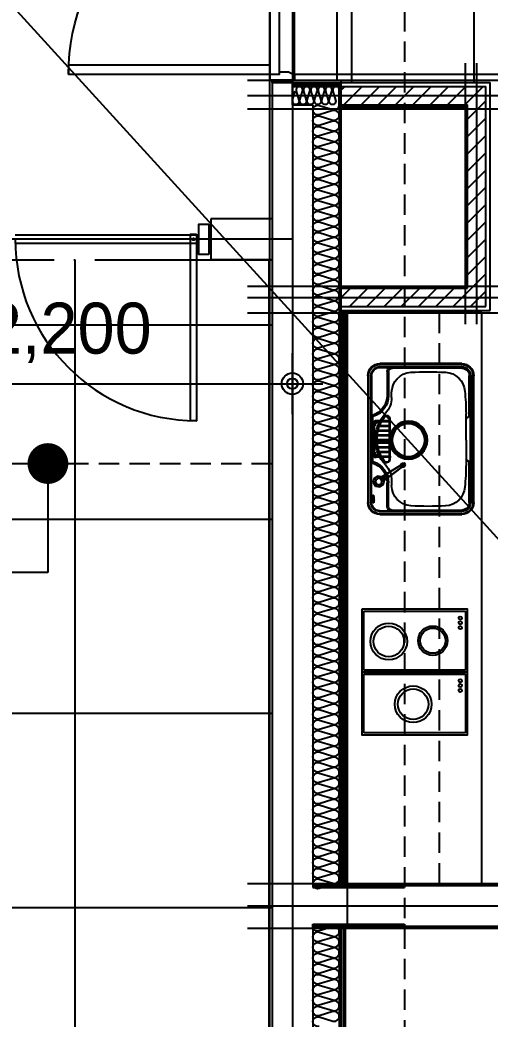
# Model space of a CAD drawing. Header units: millimetres. Extents: x 0 to 1390178, y 0 to 110113.
# Drawn here: x 721995 to 724302, y 27076 to 31977 of the extents above; entities that cross this region are included whole.
import ezdxf
from ezdxf.xclip import XClip

# ---------------------------------------------------------------- set-up
doc = ezdxf.new("R2010")
doc.units = ezdxf.units.MM
doc.header["$LTSCALE"] = 100
doc.header["$XCLIPFRAME"] = 0
for name, pattern in [('X - 단위세대 확장형$0$CEN', [62, 60, -1, 0, -1]), ('X - 단위세대 확장형$0$HID', [1.5, 1, -0.5]), ('X - 단위세대 확장형$0$X-84$0$HID', [2.3, 1.5, -0.8]), ('X - 평면도$0$CEN', [62, 60, -1, 0, -1]), ('X - 평면도$0$HID', [1.5, 1, -0.5])]:
    doc.linetypes.add(name, pattern=pattern)
doc.layers.get('DEFPOINTS').update_dxf_attribs({"color": 145})
for name, color, linetype in [('DIM', 7, 'Continuous'), ('SYM', 7, 'Continuous'), ('X - 단위세대 확장형$0$A-CEN', 1, 'X - 단위세대 확장형$0$CEN'), ('X - 단위세대 확장형$0$A-CON', 2, 'Continuous'), ('X - 단위세대 확장형$0$A-FIN', 8, 'Continuous'), ('X - 단위세대 확장형$0$A-GIP', 6, 'Continuous'), ('X - 단위세대 확장형$0$A-INS', 9, 'Continuous'), ('X - 단위세대 확장형$0$A-TILE', 253, 'Continuous'), ('X - 단위세대 확장형$0$A-WALB', 3, 'Continuous'), ('X - 단위세대 확장형$0$AA-WAXM-CONC', 2, 'Continuous'), ('X - 단위세대 확장형$0$AA-XXXX-CNTL', 1, 'X - 단위세대 확장형$0$CEN'), ('X - 단위세대 확장형$0$AA-XXXX-PATT', 8, 'Continuous'), ('X - 단위세대 확장형$0$F-KIT', 6, 'Continuous'), ('X - 단위세대 확장형$0$X-25$0$AA-XXXX-FINL', 6, 'Continuous'), ('X - 단위세대 확장형$0$X-84$0$02_F-KIT', 6, 'Continuous'), ('X - 단위세대 확장형$0$X-84$0$AA-FFXM-KICH', 4, 'Continuous'), ('X - 단위세대 확장형$0$X-84$0$AA-XXXX-FINL', 6, 'Continuous'), ('X - 단위세대 확장형$0$결로방지단열재', 7, 'X - 단위세대 확장형$0$HID'), ('X - 평면도$0$A-HAT', 253, 'Continuous'), ('X - 평면도$0$AA-WAXM-CONC', 2, 'Continuous'), ('X - 평면도$0$AA-XXXX-CNTL', 1, 'X - 평면도$0$CEN'), ('X - 평면도$0$H7', 7, 'X - 평면도$0$HID'), ('X - 평면도$0$신축줄눈', 252, 'Continuous')]:
    doc.layers.add(name, color=color, linetype=linetype)
doc.layers.add('X - 단위세대 확장형$0$A-door', color=4, linetype='Continuous', lineweight=25)
doc.layers.add('X - 평면도$0$A-door', color=4, linetype='Continuous', lineweight=25)
doc.layers.add('X - 단위세대 확장형$0$A-MC', color=171, linetype='Continuous', plot=False)
doc.styles.add('HAUD01', font='Dotum.ttf')
doc.dimstyles.new('HAUD-80', dxfattribs={"dimscale": 100, "dimtxt": 2.5, "dimasz": 0.5, "dimexe": 0, "dimexo": 1.5, "dimgap": 1, "dimtad": 1, "dimdec": 0, "dimdsep": 46, "dimlunit": 6, "dimtxsty": 'HAUD01', "dimblk": 'Z_DOT', "dimcen": 2.5, "dimdle": 1.5, "dimclrd": 7, "dimclre": 7, "dimclrt": 4, "dimadec": 0, "dimazin": 0, "dimtfac": 1, "dimtdec": 0, "dimtix": 1, "dimtmove": 2, "dimatfit": 3, "dimfxl": 1, "dimtvp": 1, "dimtolj": 1, "dimtzin": 0, "dimarcsym": 0})

# ---------------------------------------------------------------- blocks, each defined once
blk = doc.blocks.new('X - 단위세대 확장형$0$D2-1050')
at = {"layer": 'DEFPOINTS'}
for p, q in [((-150, 109), (-150, 209)), ((1140, 109), (1140, 209)), ((-40, 109), (-150, 109)), ((-40, 9), (-40, 109)), ((-40, 109), (-30, 109)), ((1030, 109), (1020, 109)), ((1030, 9), (1030, 109)), ((1030, 109), (1140, 109)), ((-40, 9), (-30, 9)), ((1030, 9), (1020, 9))]:
    blk.add_line(p, q, dxfattribs=at)
at = {"layer": 'X - 단위세대 확장형$0$A-door', "color": 8}
for p, q in [((-3, 120), (993, 120)), ((0, 0), (990, 0)), ((12, 45), (978, 45))]:
    blk.add_line(p, q, dxfattribs=at)
at = {"layer": 'X - 단위세대 확장형$0$A-door'}
for points in [[(-30, 0), (0, 0), (0, 45), (12, 45), (12, 90), (-3, 120), (-30, 120)], [(1020, 0), (990, 0), (990, 45), (978, 45), (978, 90), (993, 120), (1020, 120)], [(45, 0), (45, -990), (0, -990), (0, 0)]]:
    blk.add_lwpolyline(points, close=True, dxfattribs=at)
at = {"layer": 'X - 단위세대 확장형$0$A-door', "color": 1}
blk.add_arc((0, 0), 990, 270, 0, dxfattribs=at)
blk = doc.blocks.new('X - 단위세대 확장형$0$insul1')
blk.add_lwpolyline([(0, 0.25, 1.344031), (0.35, 0.25), (0.2, 0.75, -1.344031), (0.55, 0.75), (0.4, 0.25)], format="xyb")
blk = doc.blocks.new('X - 단위세대 확장형$0$X-84$0$C5B5B6358')
at = {"layer": 'X - 단위세대 확장형$0$X-84$0$AA-FFXM-KICH', "color": 8}
for p, q in [((59.2, 520), (680.8, 520)), ((59.2, 516), (680.8, 516)), ((59.2, 505), (680.8, 505)), ((59.2, 501.3), (251.7, 501.3)), ((264.1, 497.3), (475.9, 497.3)), ((475.9, 497.3), (264.1, 497.3)), ((291, 470), (291, 498)), ((291, 493.5), (449, 493.5)), ((449, 470), (449, 498)), ((680.8, 501.3), (488.3, 501.3)), ((652, 494.8), (653, 494.8)), ((652, 493), (653, 493)), ((653, 497.1), (653, 494.8)), ((653, 497.1), (654.9, 497.1)), ((653, 493), (653, 490)), ((654.9, 497.1), (654.9, 490)), ((655.9, 497.1), (655.9, 490)), ((655.9, 497.1), (657.8, 497.1)), ((657.8, 497.1), (657.8, 490)), ((659.4, 497.1), (659.4, 495)), ((659.4, 497.1), (661.3, 497.1)), ((659.9, 492.2), (669, 492.2)), ((659.9, 492.2), (659.9, 490.6)), ((659.9, 490.6), (668.4, 490.6)), ((661.3, 497.1), (661.3, 495.2)), ((661.5, 492.9), (663.9, 492.9)), ((661.9, 494.6), (665.6, 494.6)), ((663.9, 496.2), (663.9, 492.9)), ((663.9, 496.2), (665.6, 496.2)), ((665.6, 497.1), (665.6, 496.2)), ((665.6, 497.1), (667.4, 497.1)), ((665.6, 494.6), (665.6, 492.9)), ((665.6, 492.9), (667.4, 492.9)), ((667.4, 497.1), (667.4, 492.9)), ((668.4, 497.1), (668.4, 492.9)), ((668.4, 497.1), (670.2, 497.1)), ((668.4, 492.9), (670.2, 492.9)), ((668.4, 490.6), (668.4, 489.2)), ((670.2, 497.1), (670.2, 492.9)), ((670.2, 491), (670.2, 489.2)), ((671.6, 492.9), (674.7, 496.3)), ((671.6, 492.9), (674, 492.9)), ((671.6, 491.9), (682.9, 491.9)), ((671.6, 491.9), (671.6, 490.3)), ((671.6, 490.3), (682.9, 490.3)), ((674, 492.9), (676.2, 495.2)), ((676.5, 497.1), (678, 497.1)), ((676.6, 495.4), (677.9, 495.4)), ((678.3, 495.2), (680.4, 492.9)), ((682.8, 492.9), (679.8, 496.3)), ((680.4, 492.9), (682.8, 492.9)), ((682.9, 491.9), (682.9, 490.3)), ((0, 59.2), (0, 460.8)), ((4, 59.2), (4, 460.8)), ((15, 59.2), (15, 460.8)), ((18.7, 460.8), (18.7, 405.6)), ((277, 484), (305, 484)), ((281, 456.5), (281, 483.5)), ((281, 415.5), (281, 449.7)), ((285, 456.5), (285, 483.5)), ((285, 415.5), (285, 451.9)), ((291, 489.5), (449, 489.5)), ((304.5, 415.5), (304.5, 461)), ((307.5, 415.5), (307.5, 462.2)), ((327.5, 471.6), (327.5, 473.6)), ((327.5, 415.5), (327.5, 468.5)), ((330.5, 472.3), (330.5, 473.6)), ((330.5, 415.5), (330.5, 469.3)), ((350.5, 415.5), (350.5, 472.9)), ((353.5, 415.5), (353.5, 473.3)), ((373.5, 477.5), (373.5, 479.1)), ((373.5, 415.5), (373.5, 474.5)), ((376.5, 477.5), (376.5, 479.1)), ((376.5, 415.5), (376.5, 474.5)), ((386.5, 415.5), (386.5, 473.3)), ((389.5, 415.5), (389.5, 472.9)), ((409.5, 472.3), (409.5, 473.5)), ((409.5, 415.5), (409.5, 469.3)), ((412.5, 471.6), (412.5, 473.5)), ((412.5, 415.5), (412.5, 468.5)), ((432.5, 415.5), (432.5, 462.2)), ((435, 484), (463, 484)), ((435.5, 415.5), (435.5, 461)), ((455, 456.5), (455, 483.5)), ((455, 415.5), (455, 451.9)), ((459, 456.5), (459, 483.5)), ((459, 415.5), (459, 449.7)), ((653, 490), (654.9, 490)), ((655.9, 490), (657.8, 490)), ((668.4, 489.2), (670.2, 489.2)), ((721.3, 460.7), (721.3, 405.6)), ((725, 460.8), (725, 59.2)), ((736, 460.8), (736, 59.2)), ((740, 460.8), (740, 59.2)), ((21.7, 59.2), (21.7, 398.7)), ((38.5, 425.3), (156, 425.3)), ((41.4, 418.4), (156, 418.4)), ((166, 402.9), (142.3, 402.9)), ((268.9, 415.5), (471.1, 415.5)), ((268.9, 412.5), (471.1, 412.5)), ((281, 410.5), (281, 412.5)), ((285, 410.5), (285, 412.5)), ((327.5, 411), (327.5, 412.5)), ((330.5, 411), (330.5, 412.5)), ((373.5, 411), (373.5, 412.5)), ((376.5, 411), (376.5, 412.5)), ((409.5, 411), (409.5, 412.5)), ((412.5, 411), (412.5, 412.5)), ((455, 410.5), (455, 412.5)), ((459, 410.5), (459, 412.5)), ((574, 402.9), (597.7, 402.9)), ((701.5, 425.3), (584, 425.3)), ((700.3, 418.4), (584, 418.4)), ((718.3, 400.4), (718.3, 59.2)), ((256.4, 21.7), (59.2, 21.7)), ((248, 21.7), (59.2, 21.7)), ((680.8, 15), (59.2, 15)), ((680.8, 4), (59.2, 4)), ((375, 37.9), (246.8, 37.9)), ((255, 18.3), (255, 18.2)), ((255, 18.2), (485, 18.2)), ((266.6, 33.5), (258.4, 20.6)), ((266.1, 34.8), (258.7, 23.3)), ((375, 37.9), (493.2, 37.9)), ((473.2, 33.5), (481.5, 20.6)), ((473.7, 34.8), (481.1, 23.3)), ((680.8, 21.7), (483.5, 21.7)), ((485, 18.3), (485, 18.2)), ((680.8, 0), (59.2, 0))]:
    blk.add_line(p, q, dxfattribs=at)
at = {"layer": 'X - 단위세대 확장형$0$X-84$0$AA-FFXM-KICH', "color": 8, "linetype": 'X - 단위세대 확장형$0$X-84$0$HID'}
blk.add_line((575, 450.6), (552.6, 417.4), dxfattribs=at)
for points in [[(600.9, 481.4), (604.8, 461), (593.2, 443.9), (572.9, 440), (555.7, 451.6), (551.8, 471.9), (563.4, 489.1), (583.8, 493)], [(591.9, 475.4), (594.2, 463.2), (587.2, 452.9), (575, 450.6), (564.8, 457.5), (562.4, 469.7), (569.4, 480), (581.6, 482.4)], [(591.9, 475.4), (594.2, 463.2), (587.2, 452.9), (575, 450.6), (564.8, 457.5), (562.4, 469.7), (569.4, 480), (581.6, 482.4)]]:
    blk.add_lwpolyline(points, close=True, dxfattribs=at)
at = {"layer": 'X - 단위세대 확장형$0$X-84$0$AA-FFXM-KICH', "color": 8}
for centre, radius in [((648.8, 493.9), 1.5), ((291, 484), 4), ((291, 484), 3), ((329, 473.6), 1.5), ((375, 479.1), 1.5), ((411, 473.5), 1.5), ((449, 484), 4), ((449, 484), 3), ((283, 410.5), 2), ((375, 320.5), 93.1), ((375, 320.5), 91), ((375, 320.5), 84), ((375, 320.5), 81), ((375, 320.5), 80), ((329, 411), 1.5), ((375, 411), 1.5), ((411, 411), 1.5), ((457, 410.5), 2)]:
    blk.add_circle(centre, radius, dxfattribs=at)
for centre, radius, start, end in [((59.2, 460.8), 59.2, 90, 180), ((59.2, 460.8), 55.2, 90, 180), ((59.2, 460.8), 44.2, 90, 180), ((59.2, 460.8), 40.4, 90, 180), ((156, 526.9), 101.6, 270, 343.8845), ((156, 526.9), 108.5, 270, 342.2811), ((251.7, 499.3), 2, 343.8845, 90), ((264.1, 492.4), 4.93, 90, 162.2811), ((291, 483.5), 10, 90, 180), ((449, 483.5), 10, 0, 90), ((475.9, 492.4), 4.93, 17.7189, 90), ((584, 526.9), 108.5, 197.7189, 270), ((488.3, 499.3), 2, 90, 196.1155), ((584, 526.9), 101.6, 196.1155, 270), ((648.8, 493.9), 3.34, 15.2575, 344.7425), ((661.5, 495), 2.09, 180, 270), ((661.9, 495.2), 0.64, 180, 270), ((669, 491), 1.15, 0, 90), ((676.5, 494.7), 2.4, 90, 138.3261), ((676.6, 494.9), 0.56, 90, 137.6368), ((677.9, 494.9), 0.56, 42.3632, 90), ((678, 494.7), 2.4, 41.6739, 90), ((680.8, 460.8), 59.2, 0, 90), ((680.8, 460.8), 55.2, 0, 90), ((680.8, 460.8), 44.2, 0, 90), ((680.8, 460.8), 40.4, 0, 90), ((375, 285.9), 197, 90, 131.8916), ((370, 299.1), 178.5, 51.9417, 128.0583), ((370, 299.1), 175.5, 51.9164, 128.0836), ((283, 456.5), 2, 180, 0), ((291, 483.5), 6, 90, 180), ((374.7, 310.2), 172.7, 45.1082, 89.8859), ((449, 483.5), 6, 0, 90), ((457, 456.5), 2, 180, 0), ((38.5, 405.6), 19.7, 90, 180), ((41.4, 398.7), 19.7, 90, 180), ((142.3, 302.9), 100, 90, 176.585), ((166, 518.9), 116, 270, 311.8916), ((268.9, 427.5), 15, 126.5158, 270), ((268.9, 427.5), 12, 126.5158, 270), ((471.1, 427.5), 15, 270, 53.4842), ((471.1, 427.5), 12, 270, 53.4842), ((574, 518.9), 116, 228.1084, 270), ((597.7, 302.9), 100, 3.415, 90), ((700.3, 400.4), 18, 0, 90), ((701.5, 405.6), 19.7, 0, 90), ((1619.4, 220.3), 1579.4, 176.7849, 182.9828), ((-879.4, 220.3), 1579.4, 357.0172, 3.2151), ((142, 143.6), 100, 183.1682, 265.7722), ((598, 143.6), 100, 274.2278, 356.8318), ((59.2, 59.2), 59.2, 180, 270), ((59.2, 59.2), 55.2, 180, 270), ((59.2, 59.2), 44.2, 180, 270), ((59.2, 59.2), 37.5, 180, 270), ((680.8, 59.2), 55.2, 270, 0), ((680.8, 59.2), 59.2, 270, 0), ((680.8, 59.2), 37.5, 270, 0), ((680.8, 59.2), 44.2, 270, 0), ((246.8, 1092.5), 1054.6, 263.8921, 269.9989), ((254.2, 23.2), 4.93, 279.1983, 327.9946), ((255.8, 25.1), 3.45, 279.1983, 327.9946), ((270.3, 32.2), 4.93, 104.4419, 147.9946), ((273.3, 29.3), 7.89, 90, 147.9946), ((271.8, 26.6), 10.7, 98.5227, 104.4419), ((466.5, 29.3), 7.89, 32.0054, 90), ((469.5, 32.2), 4.93, 32.0054, 75.5581), ((484, 25.1), 3.45, 212.0054, 260.8017), ((485.6, 23.2), 4.93, 212.0054, 262.4714), ((493.2, 1092.5), 1054.6, 270.0011, 276.1079)]:
    blk.add_arc(centre, radius, start, end, dxfattribs=at)
at = {"layer": 'X - 단위세대 확장형$0$X-84$0$AA-FFXM-KICH', "color": 8, "linetype": 'X - 단위세대 확장형$0$X-84$0$HID'}
for points in [[(563.4, 489.1), (569.4, 480), (581.6, 482.4), (583.8, 493)], [(591.9, 475.4), (581.6, 482.4), (583.8, 493), (600.9, 481.4)], [(506.9, 351.8), (498.3, 357.6), (550.1, 443.3), (567.3, 431.7)], [(550.1, 443.3), (550.1, 443.3), (498.3, 357.6)], [(506.9, 351.8), (567.3, 431.7), (550.1, 443.3), (498.3, 357.6)], [(542.3, 424.4), (552.6, 417.4), (575, 450.6), (564.8, 457.5)], [(575, 450.6), (564.8, 457.5), (542.3, 424.4), (552.6, 417.4)], [(542.3, 424.4), (564.8, 457.5), (564.8, 457.5), (542.3, 424.4)], [(564.8, 457.5), (550.1, 443.3), (550.1, 443.3), (555.7, 451.6)], [(567.3, 431.7), (575, 450.6), (564.8, 457.5), (550.1, 443.3)], [(572.9, 440), (567.3, 431.7), (550.1, 443.3), (555.7, 451.6)], [(551.8, 471.9), (562.4, 469.7), (569.4, 480), (563.4, 489.1)], [(564.8, 457.5), (562.4, 469.7), (551.8, 471.9), (555.7, 451.6)], [(575, 450.6), (575, 450.6), (552.6, 417.4), (575, 450.6)], [(555.7, 451.6), (564.8, 457.5), (575, 450.6), (572.9, 440)], [(567.3, 431.7), (575, 450.6), (572.9, 440), (567.3, 431.7)], [(587.2, 452.9), (575, 450.6), (572.9, 440), (593.2, 443.9)], [(604.8, 461), (594.2, 463.2), (587.2, 452.9), (593.2, 443.9)], [(600.9, 481.4), (591.9, 475.4), (594.2, 463.2), (604.8, 461)], [(567.3, 431.7), (567.3, 431.7), (506.9, 351.8)], [(486.7, 341.4), (490.8, 343.4), (491.3, 350.3), (487.5, 352.8)], [(490.8, 343.4), (496.5, 339.5), (496.2, 335), (486.7, 341.4)], [(503.2, 349.4), (506.9, 351.8), (498.3, 357.6), (497.5, 353.3)], [(506.9, 351.8), (507.3, 351.4), (497.8, 357.9), (498.3, 357.6)], [(496.2, 335), (496.5, 339.5), (502.7, 342.6), (506.5, 340)]]:
    blk.add_3dface(points, dxfattribs=at)
for points, invisible_edges in [([(564.8, 457.5), (562.4, 469.7), (569.4, 480), (581.6, 482.4)], 8), ([(575, 450.6), (564.8, 457.5), (581.6, 482.4), (591.9, 475.4)], 10), ([(591.9, 475.4), (594.2, 463.2), (587.2, 452.9), (575, 450.6)], 8), ([(498.3, 357.6), (497.8, 357.9), (487.5, 352.8), (491.3, 350.3)], 8), ([(502.7, 342.6), (496.5, 339.5), (490.8, 343.4), (491.3, 350.3)], 8), ([(491.3, 350.3), (497.5, 353.3), (498.3, 357.6)], 8), ([(491.3, 350.3), (497.5, 353.3), (503.2, 349.4), (502.7, 342.6)], 8), ([(507.3, 351.4), (506.5, 340), (502.7, 342.6), (503.2, 349.4)], 8), ([(503.2, 349.4), (506.9, 351.8), (506.9, 351.8), (507.3, 351.4)], 8)]:
    blk.add_3dface(points, dxfattribs=dict(at, invisible_edges=invisible_edges))
blk = doc.blocks.new('X - 단위세대 확장형$0$X-84$0$C4E620756')
at = {"layer": 'X - 단위세대 확장형$0$X-84$0$AA-XXXX-FINL', "color": 8}
for p, q in [((10, 10), (10, 510)), ((10, 10), (10, 510)), ((10, 510), (298, 510)), ((298, 510), (298, 10)), ((298, 510), (298, 10)), ((298, 10), (10, 10))]:
    blk.add_line(p, q, dxfattribs=at)
blk.add_lwpolyline([(308, 520), (0, 520), (0, 0), (308, 0)], close=True, dxfattribs=at)
blk.add_lwpolyline([(308, 520), (0, 520), (0, 0), (308, 0)], close=True, dxfattribs=at)
for centre, radius in [((150.2, 387.2), 89.9), ((150.2, 387.2), 89.9), ((150.2, 387.2), 74.9), ((150.2, 387.2), 74.9), ((154, 170.8), 72), ((154, 170.8), 62), ((217.8, 36.2), 8.02), ((241.9, 36.2), 8.02), ((265.2, 36.2), 8.02)]:
    blk.add_circle(centre, radius, dxfattribs=at)
blk = doc.blocks.new('X - 단위세대 확장형$0$X-84$0$C4E620756_1')
at = {"layer": 'X - 단위세대 확장형$0$X-84$0$AA-XXXX-FINL', "color": 8}
for p, q in [((10, 10), (10, 510)), ((10, 10), (10, 510)), ((10, 510), (298, 510)), ((298, 510), (298, 10)), ((298, 510), (298, 10)), ((298, 10), (10, 10))]:
    blk.add_line(p, q, dxfattribs=at)
blk.add_lwpolyline([(308, 520), (0, 520), (0, 0), (308, 0)], close=True, dxfattribs=at)
blk.add_lwpolyline([(308, 520), (0, 520), (0, 0), (308, 0)], close=True, dxfattribs=at)
for centre, radius in [((150.2, 267.2), 89.9), ((150.2, 267.2), 89.9), ((150.2, 267.2), 74.9), ((150.2, 267.2), 74.9), ((217.8, 36.2), 8.02), ((241.9, 36.2), 8.02), ((265.2, 36.2), 8.02)]:
    blk.add_circle(centre, radius, dxfattribs=at)
blk = doc.blocks.new('X - 단위세대 확장형$0$A$Cbc2b9392')
at = {"layer": 'X - 단위세대 확장형$0$AA-XXXX-PATT'}
h = blk.add_hatch(dxfattribs=at)
h.set_pattern_fill('_USER', color=256, scale=60, angle=45, style=0, pattern_type=0)
h.set_pattern_definition([(45, (-1086821.98, -50563.11), (-42.426407, 42.426407), [])])
h.paths.add_polyline_path([(-7010, -1320), (-7010, -1740), (-6920, -1740), (-6920, -100), (-7010, -100), (-7010, -1230), (-8050, -1230), (-8050, -1320)])
h.paths.add_polyline_path([(-4650, -100), (-4740, -100), (-4740, -1740), (-4650, -1740)])
h.paths.add_polyline_path([(-7380, -4010), (-8010, -4010), (-8010, -4100), (-7290, -4100), (-7290, -3020), (-8010, -3020), (-8010, -3110), (-7380, -3110)])
at = {"layer": 'X - 단위세대 확장형$0$X-25$0$AA-XXXX-FINL'}
h = blk.add_hatch(dxfattribs=at)
h.set_pattern_fill('ANSI31', color=5, scale=50, angle=810)
h.set_pattern_definition([(135, (-4375580.9846, -1368438.323), (-4.419417382, -4.419417382), [])])
h.paths.add_polyline_path([(-8000, -4130), (-8000, -6940), (-7980, -6940), (-7980, -4130)])
at = {"layer": 'X - 단위세대 확장형$0$A-CEN'}
for p, q in [((-7335, -4186.5), (-7335, -2905.4)), ((-8459.9, -3065), (-5036.8, -3065)), ((-8459.9, -4055), (-5036.8, -4055))]:
    blk.add_line(p, q, dxfattribs=at)
at = {"layer": 'X - 단위세대 확장형$0$A-FIN'}
for p, q in [((-8010, -3020), (-8010, -3000)), ((-8010, -3000), (-7270, -3000)), ((-7270, -4120), (-7270, -3000)), ((-8010, -4120), (-7270, -4120))]:
    blk.add_line(p, q, dxfattribs=at)
at = {"layer": 'X - 단위세대 확장형$0$A-GIP'}
for p, q in [((-8240, -3000), (-8010, -3000)), ((-8240, -3010), (-8010, -3010)), ((-8000, -7140), (-8000, -9370)), ((-7990, -7140), (-7990, -9360))]:
    blk.add_line(p, q, dxfattribs=at)
at = {"layer": 'X - 단위세대 확장형$0$A-INS'}
for p, q in [((-8240, -3020), (-8010, -3020)), ((-8010, -3020), (-8010, -6940)), ((-8010, -7140), (-8010, -9380))]:
    blk.add_line(p, q, dxfattribs=at)
for points in [[(-8018.1, -6940, 0.258487), (-8040.9, -6934.9), (-8109.1, -6955.1, -1.337394), (-8109.1, -6908.9), (-8040.9, -6929.1, 1.337394), (-8040.9, -6882.9), (-8109.1, -6903.1, -1.337394), (-8109.1, -6856.9), (-8040.9, -6877.1, 1.337394), (-8040.9, -6830.9), (-8109.1, -6851.1, -1.337394), (-8109.1, -6804.9), (-8040.9, -6825.1, 1.337394), (-8040.9, -6778.9), (-8109.1, -6799.1, -1.337394), (-8109.1, -6752.9), (-8040.9, -6773.1, 1.337394), (-8040.9, -6726.9), (-8109.1, -6747.1, -1.337394), (-8109.1, -6700.9), (-8040.9, -6721.1, 1.337394), (-8040.9, -6674.9), (-8109.1, -6695.1, -1.337394), (-8109.1, -6648.9), (-8040.9, -6669.1, 1.337394), (-8040.9, -6622.9), (-8109.1, -6643.1, -1.337394), (-8109.1, -6596.9), (-8040.9, -6617.1, 1.337394), (-8040.9, -6570.9), (-8109.1, -6591.1, -1.337394), (-8109.1, -6544.9), (-8040.9, -6565.1, 1.337394), (-8040.9, -6518.9), (-8109.1, -6539.1, -1.337394), (-8109.1, -6492.9), (-8040.9, -6513.1, 1.337394), (-8040.9, -6466.9), (-8109.1, -6487.1, -1.337394), (-8109.1, -6440.9), (-8040.9, -6461.1, 1.337394), (-8040.9, -6414.9), (-8109.1, -6435.1, -1.337394), (-8109.1, -6388.9), (-8040.9, -6409.1, 1.337394), (-8040.9, -6362.9), (-8109.1, -6383.1, -1.337394), (-8109.1, -6336.9), (-8040.9, -6357.1, 1.337394), (-8040.9, -6310.9), (-8109.1, -6331.1, -1.337394), (-8109.1, -6284.9), (-8040.9, -6305.1, 1.337394), (-8040.9, -6258.9), (-8109.1, -6279.1, -1.337394), (-8109.1, -6232.9), (-8040.9, -6253.1, 1.337394), (-8040.9, -6206.9), (-8109.1, -6227.1, -1.337394), (-8109.1, -6180.9), (-8040.9, -6201.1, 1.337394), (-8040.9, -6154.9), (-8109.1, -6175.1, -1.337394), (-8109.1, -6128.9), (-8040.9, -6149.1, 1.337394), (-8040.9, -6102.9), (-8109.1, -6123.1, -1.337394), (-8109.1, -6076.9), (-8040.9, -6097.1, 1.337394), (-8040.9, -6050.9), (-8109.1, -6071.1, -1.337394), (-8109.1, -6024.9), (-8040.9, -6045.1, 1.337394), (-8040.9, -5998.9), (-8109.1, -6019.1, -1.337394), (-8109.1, -5972.9), (-8040.9, -5993.1, 1.337394), (-8040.9, -5946.9), (-8109.1, -5967.1, -1.337394), (-8109.1, -5920.9), (-8040.9, -5941.1, 1.337394), (-8040.9, -5894.9), (-8109.1, -5915.1, -1.337394), (-8109.1, -5868.9), (-8040.9, -5889.1, 1.337394), (-8040.9, -5842.9), (-8109.1, -5863.1, -1.337394), (-8109.1, -5816.9), (-8040.9, -5837.1, 1.337394), (-8040.9, -5790.9), (-8109.1, -5811.1, -1.337394), (-8109.1, -5764.9), (-8040.9, -5785.1, 1.337394), (-8040.9, -5738.9), (-8109.1, -5759.1, -1.337394), (-8109.1, -5712.9), (-8040.9, -5733.1, 1.337394), (-8040.9, -5686.9), (-8109.1, -5707.1, -1.337394), (-8109.1, -5660.9), (-8040.9, -5681.1, 1.337394), (-8040.9, -5634.9), (-8109.1, -5655.1, -1.337394), (-8109.1, -5608.9), (-8040.9, -5629.1, 1.337394), (-8040.9, -5582.9), (-8109.1, -5603.1, -1.337394), (-8109.1, -5556.9), (-8040.9, -5577.1, 1.337394), (-8040.9, -5530.9), (-8109.1, -5551.1, -1.337394), (-8109.1, -5504.9), (-8040.9, -5525.1, 1.337394), (-8040.9, -5478.9), (-8109.1, -5499.1, -1.337394), (-8109.1, -5452.9), (-8040.9, -5473.1, 1.337394), (-8040.9, -5426.9), (-8109.1, -5447.1, -1.337394), (-8109.1, -5400.9), (-8040.9, -5421.1, 1.337394), (-8040.9, -5374.9), (-8109.1, -5395.1, -1.337394), (-8109.1, -5348.9), (-8040.9, -5369.1, 1.337394), (-8040.9, -5322.9), (-8109.1, -5343.1, -1.337394), (-8109.1, -5296.9), (-8040.9, -5317.1, 1.337394), (-8040.9, -5270.9), (-8109.1, -5291.1, -1.337394), (-8109.1, -5244.9), (-8040.9, -5265.1, 1.337394), (-8040.9, -5218.9), (-8109.1, -5239.1, -1.337394), (-8109.1, -5192.9), (-8040.9, -5213.1, 1.337394), (-8040.9, -5166.9), (-8109.1, -5187.1, -1.337394), (-8109.1, -5140.9), (-8040.9, -5161.1, 1.337394), (-8040.9, -5114.9), (-8109.1, -5135.1, -1.337394), (-8109.1, -5088.9), (-8040.9, -5109.1, 1.337394), (-8040.9, -5062.9), (-8109.1, -5083.1, -1.337394), (-8109.1, -5036.9), (-8040.9, -5057.1, 1.337394), (-8040.9, -5010.9), (-8109.1, -5031.1, -1.337394), (-8109.1, -4984.9), (-8040.9, -5005.1, 1.337394), (-8040.9, -4958.9), (-8109.1, -4979.1, -1.337394), (-8109.1, -4932.9), (-8040.9, -4953.1, 1.337394), (-8040.9, -4906.9), (-8109.1, -4927.1, -1.337394), (-8109.1, -4880.9), (-8040.9, -4901.1, 1.337394), (-8040.9, -4854.9), (-8109.1, -4875.1, -1.337394), (-8109.1, -4828.9), (-8040.9, -4849.1, 1.337394), (-8040.9, -4802.9), (-8109.1, -4823.1, -1.337394), (-8109.1, -4776.9), (-8040.9, -4797.1, 1.337394), (-8040.9, -4750.9), (-8109.1, -4771.1, -1.337394), (-8109.1, -4724.9), (-8040.9, -4745.1, 1.337394), (-8040.9, -4698.9), (-8109.1, -4719.1, -1.337394), (-8109.1, -4672.9), (-8040.9, -4693.1, 1.337394), (-8040.9, -4646.9), (-8109.1, -4667.1, -1.337394), (-8109.1, -4620.9), (-8040.9, -4641.1, 1.337394), (-8040.9, -4594.9), (-8109.1, -4615.1, -1.337394), (-8109.1, -4568.9), (-8040.9, -4589.1, 1.337394), (-8040.9, -4542.9), (-8109.1, -4563.1, -1.337394), (-8109.1, -4516.9), (-8040.9, -4537.1, 1.337394), (-8040.9, -4490.9), (-8109.1, -4511.1, -1.337394), (-8109.1, -4464.9), (-8040.9, -4485.1, 1.337394), (-8040.9, -4438.9), (-8109.1, -4459.1, -1.337394), (-8109.1, -4412.9), (-8040.9, -4433.1, 1.337394), (-8040.9, -4386.9), (-8109.1, -4407.1, -1.337394), (-8109.1, -4360.9), (-8040.9, -4381.1, 1.337394), (-8040.9, -4334.9), (-8109.1, -4355.1, -1.337394), (-8109.1, -4308.9), (-8040.9, -4329.1, 1.337394), (-8040.9, -4282.9), (-8109.1, -4303.1, -1.337394), (-8109.1, -4256.9), (-8040.9, -4277.1, 1.337394), (-8040.9, -4230.9), (-8109.1, -4251.1, -1.337394), (-8109.1, -4204.9), (-8040.9, -4225.1, 1.337394), (-8040.9, -4178.9), (-8109.1, -4199.1, -1.337394), (-8109.1, -4152.9), (-8040.9, -4173.1, 1.337394), (-8040.9, -4126.9), (-8109.1, -4147.1, -1.337394), (-8109.1, -4100.9), (-8040.9, -4121.1, 1.337394), (-8040.9, -4074.9), (-8109.1, -4095.1, -1.337394), (-8109.1, -4048.9), (-8040.9, -4069.1, 1.337394), (-8040.9, -4022.9), (-8109.1, -4043.1, -1.337394), (-8109.1, -3996.9), (-8040.9, -4017.1, 1.337394), (-8040.9, -3970.9), (-8109.1, -3991.1, -1.337394), (-8109.1, -3944.9), (-8040.9, -3965.1, 1.337394), (-8040.9, -3918.9), (-8109.1, -3939.1, -1.337394), (-8109.1, -3892.9), (-8040.9, -3913.1, 1.337394), (-8040.9, -3866.9), (-8109.1, -3887.1, -1.337394), (-8109.1, -3840.9), (-8040.9, -3861.1, 1.337394), (-8040.9, -3814.9), (-8109.1, -3835.1, -1.337394), (-8109.1, -3788.9), (-8040.9, -3809.1, 1.337394), (-8040.9, -3762.9), (-8109.1, -3783.1, -1.337394), (-8109.1, -3736.9), (-8040.9, -3757.1, 1.337394), (-8040.9, -3710.9), (-8109.1, -3731.1, -1.337394), (-8109.1, -3684.9), (-8040.9, -3705.1, 1.337394), (-8040.9, -3658.9), (-8109.1, -3679.1, -1.337394), (-8109.1, -3632.9), (-8040.9, -3653.1, 1.337394), (-8040.9, -3606.9), (-8109.1, -3627.1, -1.337394), (-8109.1, -3580.9), (-8040.9, -3601.1, 1.337394), (-8040.9, -3554.9), (-8109.1, -3575.1, -1.337394), (-8109.1, -3528.9), (-8040.9, -3549.1, 1.337394), (-8040.9, -3502.9), (-8109.1, -3523.1, -1.337394), (-8109.1, -3476.9), (-8040.9, -3497.1, 1.337394), (-8040.9, -3450.9), (-8109.1, -3471.1, -1.337394), (-8109.1, -3424.9), (-8040.9, -3445.1, 1.337394), (-8040.9, -3398.9), (-8109.1, -3419.1, -1.337394), (-8109.1, -3372.9), (-8040.9, -3393.1, 1.337394), (-8040.9, -3346.9), (-8109.1, -3367.1, -1.337394), (-8109.1, -3320.9), (-8040.9, -3341.1, 1.337394), (-8040.9, -3294.9), (-8109.1, -3315.1, -1.337394), (-8109.1, -3268.9), (-8040.9, -3289.1, 1.337394), (-8040.9, -3242.9), (-8109.1, -3263.1, -1.337394), (-8109.1, -3216.9), (-8040.9, -3237.1, 1.337394), (-8040.9, -3190.9), (-8109.1, -3211.1, -1.337394), (-8109.1, -3164.9), (-8040.9, -3185.1, 1.337394), (-8040.9, -3138.9), (-8109.1, -3159.1, -1.337394), (-8109.1, -3112.9), (-8040.9, -3133.1, 0.500912), (-8010, -3110)], [(-8109.1, -7631.1, -1.337394), (-8109.1, -7584.9), (-8040.9, -7605.1, 1.337394), (-8040.9, -7558.9), (-8109.1, -7579.1, -1.337394), (-8109.1, -7532.9), (-8040.9, -7553.1, 1.337394), (-8040.9, -7506.9), (-8109.1, -7527.1, -1.337394), (-8109.1, -7480.9), (-8040.9, -7501.1, 1.337394), (-8040.9, -7454.9), (-8109.1, -7475.1, -1.337394), (-8109.1, -7428.9), (-8040.9, -7449.1, 1.337394), (-8040.9, -7402.9), (-8109.1, -7423.1, -1.337394), (-8109.1, -7376.9), (-8040.9, -7397.1, 1.337394), (-8040.9, -7350.9), (-8109.1, -7371.1, -1.337394), (-8109.1, -7324.9), (-8040.9, -7345.1, 1.337394), (-8040.9, -7298.9), (-8109.1, -7319.1, -1.337394), (-8109.1, -7272.9), (-8040.9, -7293.1, 1.337394), (-8040.9, -7246.9), (-8109.1, -7267.1, -1.337394), (-8109.1, -7220.9), (-8040.9, -7241.1, 1.337394), (-8040.9, -7194.9), (-8109.1, -7215.1, -1.337394), (-8109.1, -7168.9), (-8040.9, -7189.1, 1.337394), (-8040.9, -7142.9), (-8109.1, -7163.1, -0.500912), (-8140, -7140, -0.500912)]]:
    blk.add_lwpolyline(points, format="xyb", dxfattribs=at)
at = {"layer": 'X - 단위세대 확장형$0$A-MC'}
for p, q in [((-8350, -11486.8), (-8350, 0)), ((-8020, -2990), (-8020, 0)), ((-7390, -4186.5), (-7390, -2905.4)), ((-8459.9, -2990), (-5036.8, -2990)), ((-8000, -4130), (-8000, -2990)), ((-8459.9, -3130), (-5036.8, -3130)), ((-8010, -3120), (-7380, -3120)), ((-8459.9, -4000), (-5036.8, -4000)), ((-8459.9, -4130), (-5036.8, -4130)), ((-7970, -7150), (-7970, -4130)), ((-8459.9, -6930), (-4941.8, -6930)), ((-8459.9, -7150), (-4941.8, -7150)), ((-7980, -11486.8), (-7980, -7150))]:
    blk.add_line(p, q, dxfattribs=at)
at = {"layer": 'X - 단위세대 확장형$0$A-TILE'}
for p, q in [((-7950, -1770), (-7950, -3000)), ((-7350, -1770), (-7350, -3000)), ((-8229, -2960), (-6750, -2960))]:
    blk.add_line(p, q, dxfattribs=at)
at = {"layer": 'X - 단위세대 확장형$0$A-WALB'}
for p, q in [((-8010, -3110), (-8010, -3020)), ((-8010, -3020), (-7290, -3020)), ((-7290, -4100), (-7290, -3020)), ((-8010, -3110), (-7380, -3110)), ((-7380, -4010), (-7380, -3110)), ((-8010, -4010), (-8010, -4100)), ((-8010, -4010), (-7380, -4010)), ((-8010, -4100), (-7290, -4100))]:
    blk.add_line(p, q, dxfattribs=at)
at = {"layer": 'X - 단위세대 확장형$0$AA-WAXM-CONC'}
for p, q in [((-8340, -3000), (-8340, -3670)), ((-8240, -3000), (-8340, -3000)), ((-8240, -3110), (-8240, -3000)), ((-8140, -3110), (-8240, -3110)), ((-8140, -3110), (-8140, -6940)), ((-8340, -3870), (-8340, -11220)), ((-8140, -6940), (-5000, -6940)), ((-8140, -7140), (-8140, -11020)), ((-8140, -7140), (-5000, -7140))]:
    blk.add_line(p, q, dxfattribs=at)
at = {"layer": 'X - 단위세대 확장형$0$AA-XXXX-CNTL'}
for p, q in [((-8240, 0), (-8240, -11486.8)), ((-8459.9, -7040), (-5000, -7040))]:
    blk.add_line(p, q, dxfattribs=at)
at = {"layer": 'X - 단위세대 확장형$0$F-KIT', "color": 5, "linetype": 'X - 단위세대 확장형$0$HID'}
blk.add_lwpolyline([(-7520, -6940), (-7970, -6940), (-7970, -4130), (-7520, -4130)], close=True, dxfattribs=at)
at = {"layer": 'X - 단위세대 확장형$0$X-25$0$AA-XXXX-FINL', "color": 5}
blk.add_lwpolyline([(-8000, -4130), (-8000, -6940), (-7980, -6940), (-7980, -4130), (-8000, -4130)], dxfattribs=at)
at = {"layer": 'X - 단위세대 확장형$0$X-84$0$02_F-KIT'}
blk.add_lwpolyline([(-7310, -6930), (-7310, -4130), (-7980, -4130), (-7980, -6930)], close=True, dxfattribs=at)
at = {"layer": 'X - 단위세대 확장형$0$A-INS', "xscale": 90, "yscale": 90, "zscale": 90, "rotation": 180, "row_count": 1, "column_count": 6, "row_spacing": 0, "column_spacing": 36}
blk.add_blockref('X - 단위세대 확장형$0$insul1', (-8010, -3020), dxfattribs=at)
at = {"layer": 'X - 단위세대 확장형$0$X-84$0$AA-XXXX-FINL', "ltscale": 0.5, "xscale": -1.000000000000002, "rotation": 90}
blk.add_blockref('X - 단위세대 확장형$0$X-84$0$C5B5B6358', (-7350, -4380), dxfattribs=at)
at = {"layer": 'X - 단위세대 확장형$0$X-84$0$AA-XXXX-FINL', "linetype": 'ByBlock', "ltscale": 2, "zscale": -1, "rotation": 90}
for name, p in [('X - 단위세대 확장형$0$X-84$0$C4E620756', (-7380, -5893)), ('X - 단위세대 확장형$0$X-84$0$C4E620756_1', (-7380, -6201))]:
    blk.add_blockref(name, p, dxfattribs=at)
blk = doc.blocks.new('X - 단위세대 확장형$0$20220222-결로')
at = {"layer": 'X - 단위세대 확장형$0$A-CON'}
for p, q in [((200, 4280), (200, 4270)), ((200, 4270), (650, 4270)), ((650, 4270), (650, 4280)), ((200, 4080), (200, 4090)), ((200, 4090), (650, 4090)), ((650, 4090), (650, 4080))]:
    blk.add_line(p, q, dxfattribs=at)
at = {"layer": 'X - 단위세대 확장형$0$A-CON', "color": 8}
for p, q in [((650, 4280), (200, 4280)), ((650, 4080), (200, 4080))]:
    blk.add_line(p, q, dxfattribs=at)
at = {"layer": 'X - 단위세대 확장형$0$결로방지단열재'}
blk.add_lwpolyline([(650, 11120), (650, 2190), (2180, 2190), (2180, 650), (7690, 650), (7690, 7600)], dxfattribs=at)
blk = doc.blocks.new('X - 단위세대 확장형', base_point=(-475.4, -286.7))
at = {"layer": 'X - 단위세대 확장형$0$A-door', "xscale": -1, "rotation": 270}
blk.add_blockref('X - 단위세대 확장형$0$D2-1050', (70473, 47603.1), dxfattribs=at)
blk.add_blockref('X - 단위세대 확장형$0$A$Cbc2b9392', (78822, 50563.1))
blk.add_blockref('X - 단위세대 확장형$0$20220222-결로', (70482, 39343.1))
blk = doc.blocks.new('X - CORE', base_point=(-475.4, -286.7))
at = {"layer": 'DEFPOINTS'}
blk.add_line((34027.2, -11180.9), (14850, 9860), dxfattribs=at)
blk = doc.blocks.new('X - 평면도$0$A$Cb25bff2f')
at = {"layer": 'X - 평면도$0$A-door', "color": 9}
for p, q in [((-12517.2, 13610.9), (-13417.2, 13610.9)), ((-12517.2, 13570.9), (-13417.2, 13570.9))]:
    blk.add_line(p, q, dxfattribs=at)
at = {"layer": 'X - 평면도$0$A-door'}
for points in [[(-12467.2, 13515.9), (-12517.2, 13515.9), (-12517.2, 13665.9), (-12467.2, 13665.9)], [(-12527.2, 13615.9), (-12527.2, 12700.9), (-12557.2, 12700.9), (-12557.2, 13615.9)]]:
    blk.add_lwpolyline(points, close=True, dxfattribs=at)
blk.add_circle((-12542.2, 13590.9), 5, dxfattribs=at)
at = {"layer": 'X - 평면도$0$A-door', "color": 1}
blk.add_arc((-12527.2, 13590.9), 890, 180, 270, dxfattribs=at)
at = {"layer": 'X - 평면도$0$A-HAT'}
blk.add_line((-12157.2, 13690.9), (-12157.2, 13490.9), dxfattribs=at)
at = {"layer": 'X - 평면도$0$AA-WAXM-CONC'}
for p, q in [((-12157.2, 13690.9), (-12457.2, 13690.9)), ((-12457.2, 13690.9), (-12457.2, 13490.9)), ((-12157.2, 13490.9), (-12457.2, 13490.9))]:
    blk.add_line(p, q, dxfattribs=at)
at = {"layer": 'X - 평면도$0$AA-XXXX-CNTL'}
blk.add_line((-12057.2, 13590.9), (-19127.2, 13590.9), dxfattribs=at)
blk.add_lwpolyline([(-19227.2, 14590.9), (-19227.2, 13490.9), (-12157.2, 13490.9)], dxfattribs=at)
blk = doc.blocks.new('X - 평면도', base_point=(-475.4, -286.7))
at = {"layer": 'X - 평면도$0$신축줄눈'}
h = blk.add_hatch(dxfattribs=at)
h.set_pattern_fill('ANSI37', color=256, scale=300, angle=45)
h.set_pattern_definition([(90, (126000, -6e-11), (-952.5, 2e-13), []), (180, (126000, -6e-11), (-2e-13, -952.5), [])])
h.paths.add_polyline_path([(1071412, 46693.1), (1071412, 47793.1), (1070519.1, 47793.1), (1070519.1, 39673.1), (1078482, 39673.1), (1078482, 46693.1), (1076282, 46693.1), (1076282, 46693.1), (1076282, 46693.1)])
at = {"layer": 'X - 평면도$0$AA-XXXX-CNTL'}
blk.add_line((1078582, 54910.3), (1078582, 22495.2), dxfattribs=at)
at = {"layer": 'X - 평면도$0$H7'}
blk.add_line((1076282, 45693.1), (1078482, 45693.1), dxfattribs=at)
for name, p in [('X - CORE', (1056136.6, 44096.4)), ('X - 평면도$0$A$Cb25bff2f', (1090639.2, 33202.2))]:
    blk.add_blockref(name, p)
blk = doc.blocks.new('Z_DOT')
at = {"layer": 'DIM', "color": 0}
for p, q in [((0, -3), (0, 3)), ((-3, 0), (3, 0))]:
    blk.add_line(p, q, dxfattribs=at)
for radius in [1.05, 0.525]:
    blk.add_circle((0, 0), radius, dxfattribs=at)
blk = doc.blocks.new('*D593')
at = {"layer": 'DEFPOINTS', "color": 0, "transparency": 16777216}
for p in [(721132.1, 30900.7), (723332.1, 30900.7), (723332.1, 30192.5)]:
    blk.add_point(p, dxfattribs=at)
at = {"layer": 'DIM', "color": 7, "lineweight": -2, "transparency": 16777216}
for p, q in [((721132.1, 30750.7), (721132.1, 30192.5)), ((723332.1, 30750.7), (723332.1, 30192.5)), ((721182.1, 30192.5), (723282.1, 30192.5))]:
    blk.add_line(p, q, dxfattribs=at)
at = {"layer": 'DIM', "color": 7, "lineweight": -2, "transparency": 16777216, "xscale": 50, "yscale": 50, "zscale": 50, "rotation": 180}
blk.add_blockref('Z_DOT', (721132.1, 30192.5), dxfattribs=at)
at = {"layer": 'DIM', "color": 7, "lineweight": -2, "transparency": 16777216, "xscale": 50, "yscale": 50, "zscale": 50}
blk.add_blockref('Z_DOT', (723332.1, 30192.5), dxfattribs=at)
at = {"layer": 'DIM', "color": 4, "transparency": 16777216, "insert": (722232.1, 30441.7), "char_height": 250, "attachment_point": 5, "style": 'HAUD01'}
blk.add_mtext('\\A1;2,200', dxfattribs=at)

msp = doc.modelspace()

# ---------------------------------------------------------------- block references
at = {"layer": 'SYM'}
ref = msp.add_blockref('X - 단위세대 확장형', (652274.7, -16179.1), dxfattribs=at)
XClip(ref).set_block_clipping_path([(27286.2339647645, 22495.2025850526), (88213.6007378809, 68689.6277392105)])

# ---------------------------------------------------------------- next in the draw order: block references
ref = msp.add_blockref('X - 평면도', (-355725.3, -16179.1))
XClip(ref).set_block_clipping_path([(1027249.9161542748, 15892.4151621381), (1111249.9161542747, 75292.4151621381)])

# ---------------------------------------------------------------- next in the draw order: linework, layer by layer
for p, q in [((722132.1, 29800.7), (722132.1, 29266.1)), ((722132.1, 29266.1), (721706.8, 29266.1))]:
    msp.add_line(p, q, dxfattribs=at)
at = {"layer": 'SYM', "const_width": 99.9}
msp.add_lwpolyline([(722132.1, 29850.8, 1), (722132.1, 29750.7, 1)], format="xyb", close=True, dxfattribs=at)

# ---------------------------------------------------------------- next in the draw order: dimensions: what is measured, and where the dimension line sits
at = {"layer": 'DIM'}
dim = msp.add_linear_dim(base=(723332.1, 30192.5), p1=(721132.1, 30900.7), p2=(723332.1, 30900.7), angle=180, dimstyle='HAUD-80', override={"dimscale": 100}, dxfattribs=at)
dim.commit()
dim.dimension.update_dxf_attribs({"geometry": '*D593', "text_midpoint": (722232.1, 30441.7)})

doc.saveas('drawing.dxf')
